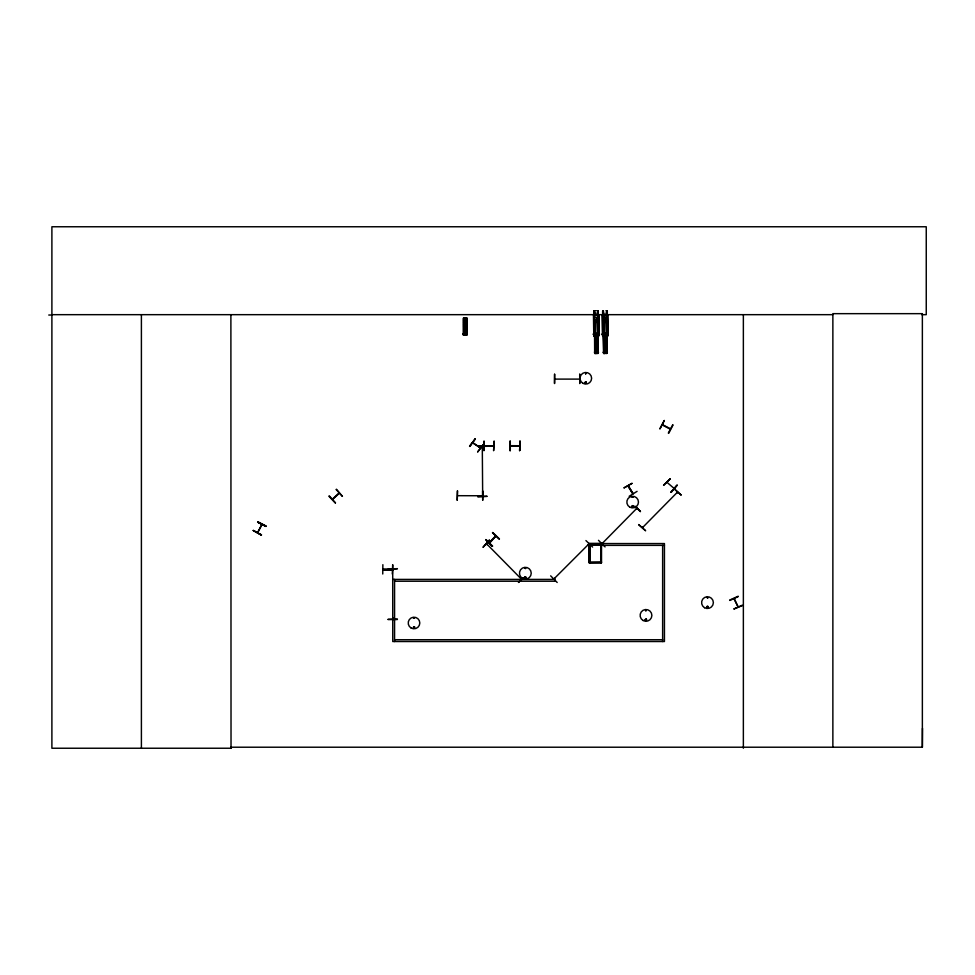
<?xml version="1.0" encoding="UTF-8"?>
<svg xmlns="http://www.w3.org/2000/svg" width="975" height="975" viewBox="0 0 975 975"><rect width="100%" height="100%" fill="white"/><g stroke="black" fill="none" stroke-linecap="round" stroke-linejoin="round"><path stroke-width="0.73" stroke-dasharray="4.88 3.66" d="M593.397 310.672L598.784 310.598L598.711 313.56M593.787 313.231L598.455 313.182M602.66 313.231L607.315 313.182M607.657 313.56L607.657 310.598L602.27 310.672L602.294 313.645L602.379 310.672M607.535 310.598L607.571 313.56M607.279 310.598L607.364 313.572M607.035 310.598L607.072 313.572M606.925 310.598L606.974 313.572M606.633 310.611L606.779 313.572M606.426 310.611L606.462 313.572L606.328 310.611M606.011 310.611L606.158 313.584M603.793 310.659L603.915 313.621M603.586 310.659L603.562 313.633L603.488 310.659M603.196 310.659L603.208 313.633M603.001 310.672L603.013 313.633L602.891 310.672M602.635 310.672L602.623 313.645M598.492 313.572L598.467 310.598L598.455 313.572M598.077 310.598L598.199 313.572M597.882 310.598L597.894 313.572M597.773 310.611L597.797 313.572M597.517 310.611L597.504 313.572M597.261 310.611L597.297 313.584M597.151 310.611L597.2 313.584M595.018 310.659L595.067 313.621M594.921 310.659L594.957 313.621M594.628 310.659L594.75 313.633M594.421 310.659L594.457 313.633M594.311 310.659L594.36 313.633M594.019 310.672L594.141 313.633M593.812 310.672L593.848 313.633L593.726 310.672M593.519 310.672L593.458 313.645"/><path stroke-width="1.46" d="M921.692 314.669L926.25 314.669L926.25 226.761L51.894 226.761L51.894 748.239L231.026 748.239L230.904 747.216L922.362 747.216L922.496 728.362M733.931 598.735L738.148 607.023M667.083 482.418L674.078 488.39M472.631 442.93L480.407 447.854M392.998 570.131L392.949 569.388M482.296 447.306L482.345 446.465L482.722 447.306M482.247 495.519L482.43 495.702M414.509 618.15L413.51 618.284L414.448 618.04M524.842 568.364L525.842 568.498L524.903 568.242M524.477 577.322C526.281 580.856 526.232 574.275 524.538 577.773M525.878 577.7C524.611 575.262 524.782 579.881 525.952 577.395M584.976 382.627C587.852 379.823 585.28 386.051 585.219 382.029M586.365 382.627C584.61 384.65 585.853 380.274 586.292 382.907M632.153 497.128L633.153 497.25L632.19 497.25M631.751 506.452C634.091 503.441 633.141 509.706 631.837 506.232M645.487 610.557C647.266 609.022 645.523 612.495 645.767 610.155M645.121 619.515C646.608 623.025 647.315 616.724 645.158 619.747M646.535 619.893C644.853 617.589 646.157 622.172 646.388 619.357M708.033 606.974C706.278 608.997 707.521 604.622 707.96 607.254M392.937 570.107L392.901 569.29M482.296 446.66L482.674 496.36M261.922 524.611L257.753 532.508M596.688 335.558L596.115 334.535M486.306 544.087L487.037 544.684M521.576 579.235L520.845 578.504M489.231 542.673L489.938 541.929M589.351 544.087L588.4 544.379M677.735 492.399L676.76 492.862L677.491 492.119M413.461 627.035C414.278 629.789 414.887 625.097 413.473 627.486M707.046 597.529L707.838 598.138L707.155 597.456M706.704 606.523C707.862 610.447 708.752 603.732 706.668 607.193M601.356 544.013L589.058 543.952L589.253 562.782M392.949 619.064L392.949 618.077L392.584 619.088M659.904 428.744L664.255 420.505M668.314 433.095L672.689 424.881M668.716 433.314L673.006 425.039M257.644 522.161L265.907 526.463M382.87 569.181C412.023 569.278 363.773 570.278 392.194 569.607L382.968 569.51M391.28 569.144L391.121 569.729M493.594 446.16L484.27 446.062L493.594 446.062L484.295 445.685L485.306 445.733M492.558 445.733L493.594 445.733M518.566 445.733L519.407 446.148M627.9 486.038L632.751 493.728M633.214 493.667L628.266 485.806L632.848 493.752M489.292 542.563L489.828 541.99M489.633 542.795L495.751 536.14L495.154 536.872M636.297 508.877L636.955 508.207L601.953 543.733L602.294 542.819M469.609 446.27L475.288 438.86L469.572 446.245M469.889 446.465L475.239 438.823M477.774 451.9L483.381 444.454L477.665 451.827M554.738 578.699L554.141 579.247M414.594 627.937C413.753 623.817 412.961 630.715 414.728 626.925M519.48 446.087L510.315 446.099L519.614 446.16M670.191 478.725L663.573 485.294L670.276 478.81M671.141 492.302L677.113 485.148L671.166 492.326M670.885 492.07L677.162 485.184M495.824 536.201L489.523 542.917M492.448 532.716L499.127 539.212M489.304 542.612L495.568 535.884L495.349 536.798M489.535 542.831L495.861 536.128M523.136 577.748L518.432 582.453L523.429 578.029M550.656 575.847L557.188 582.489M585.926 540.564L592.605 547.072M553.849 579.004L554.507 578.333M588.473 544.391L589.29 544.026M598.479 540.321L605.061 546.914M636.565 509.108L637.187 508.438M634.822 506.098L640.38 511.595L635.98 506.573M638.649 524.611L645.645 530.79L638.686 524.574M674.298 488.962L681.257 495.166L674.383 488.865M642.501 527.646L643.171 526.89L642.22 527.402M676.833 492.789L677.43 492.192L642.61 527.524M553.922 578.931L589.058 543.794M601.295 544.342L589.253 544.342M589.253 562.587L589.058 543.367L601.49 543.367L601.49 562.782L589.058 562.746L601.49 562.587M329.282 495.922L335.534 502.82M339.093 492.923L332.341 499.212M332.633 499.383L339.458 493.167M482.308 495.446L482.272 496.299M392.901 618.991L392.949 618.247M632.97 506.988C633.787 504.587 630.862 507.134 632.787 506.988M631.958 483.344L623.866 487.963L631.995 483.393M629.155 496.275L637.077 491.363M472.729 442.565L480.322 447.757M729.666 600.1L738.148 596.249M729.824 600.454L738.294 596.554M742.267 605.207L733.773 609.034L742.438 605.572M662.318 424.564L670.507 428.805M600.771 544.05L600.71 562.782M257.656 532.569L261.873 524.477M604.939 335.534L605.487 335.558M605.512 352.584L605.134 353.194M521.467 579.174L486.598 543.794M554.507 374.242L554.543 383.553L554.702 374.242M579.711 374.229L579.747 383.553L579.784 374.229M457.957 495.69L482.016 495.751M482.71 500.187L482.674 490.876L482.686 500.187M593.836 317.497L598.492 317.448M602.708 317.497L607.364 317.448M593.86 319.776L598.516 319.727M602.721 319.776L607.376 319.727M593.885 322.335L598.54 322.286M602.745 322.335L607.413 322.286M594.007 333.328L598.674 333.267M602.879 333.328L607.535 333.267M593.239 334.072L599.454 333.998M593.239 334.267L599.454 334.193M602.111 334.072L608.315 333.998M602.111 334.267L608.315 334.193M595.981 334.51L596.712 334.462M604.841 334.51L605.487 334.571M604.853 335.571L605.585 335.558L604.975 334.535M593.678 335.912L595.311 335.888L595.164 322.53M595.993 335.9L596.724 335.888M607.681 315.047L607.925 335.827L602.538 335.912L602.343 315.132L602.66 335.912M594.494 336.607L598.089 336.558L598.199 353.389L594.677 353.438L594.567 336.607M603.367 336.607L606.95 336.558L607.059 353.389L603.537 353.438L603.367 336.607L603.781 353.438M594.75 338.313L597.858 338.276M603.622 338.313L606.73 338.276M594.762 339.446L597.87 339.422M603.635 339.446L606.742 339.422M594.787 341.165L597.894 341.128M603.647 341.165L606.755 341.128M594.799 342.676L597.907 342.639M603.659 342.676L606.767 342.639M594.823 344.382L597.919 344.358M603.683 344.382L606.791 344.358M594.896 351.719L598.004 351.683M603.769 351.719L606.877 351.683M594.384 352.194L598.528 352.28M603.257 352.194L607.401 352.158L603.257 352.328M487.159 445.916L477.847 446.026M477.847 446.367L487.159 446.306M477.847 496.446L487.171 496.324L477.847 496.86M397.398 619.052L388.087 619.247M388.087 619.588L397.41 619.527M48.75 315.035L51.894 315.023M51.894 314.669L832.869 314.669M466.684 318.179L463.332 318.179L463.405 335.01M463.576 319.885L466.684 319.885M463.576 321.031L466.684 321.031M463.576 322.737L466.684 322.737M463.576 324.248L466.684 324.248M463.576 325.967L466.684 325.967M463.576 333.292L466.684 333.292M463.052 333.767L467.196 333.767M463.052 333.901L467.196 333.901M463.332 335.01L466.928 334.998L466.915 318.167L465.831 318.167L465.843 334.998L466.074 318.167M554.885 379.104L579.308 379.104M484.27 441.236L484.148 450.56M510.291 450.56L510.291 441.236M519.504 445.733L510.315 445.685L511.412 446.062M589.058 544.342L601.49 544.342M589.058 544.477L601.49 544.477M589.058 544.854L601.49 544.854M589.058 544.915L601.49 544.915M664.438 545.366L602.318 545.366L602.318 543.562L664.438 543.562L664.438 641.526L392.754 641.526L392.706 564.683L392.316 574.007M589.058 562.002L601.49 562.002M382.87 564.683L382.748 574.007M392.754 579.406L554.836 579.406L554.836 581.222L394.57 581.222M394.57 639.722L662.634 639.722M734.26 598.553L738.112 606.938M585.695 373.876L585.951 372.938L585.683 373.925M670.142 429.097L662.244 424.942M589.765 544.05L589.838 562.782M664.304 420.53L660.014 428.805M257.863 521.747L266.126 526.049M257.705 522.052L265.968 526.354L257.656 522.149M253.281 530.546L261.544 534.848M521.235 578.382L521.82 578.955M482.662 495.422L482.674 496.263M492.68 532.472L499.456 538.87M485.867 539.687L492.643 546.085M635.688 506.866L640.477 511.497M336.436 489.243L342.444 496.385L336.143 489.523M328.928 496.251L335.29 503.063M607.583 315.047L607.815 335.827M607.559 335.839L607.34 314.888L602.672 314.937L602.855 335.912M607.084 315.059L607.303 335.839L606.986 315.059M606.828 318.021L606.901 335.839M606.474 315.059L606.694 335.839L606.377 315.059M606.706 336.558L606.889 353.389M606.474 336.558L606.645 353.389M606.206 318.033L606.292 335.851M606.352 336.558L606.45 353.389M606.097 336.558L606.255 353.389M605.938 335.851L604.524 335.863M605.938 336.57L606.048 353.401M604.451 336.594L604.622 353.425M604.244 336.594L604.561 353.425M603.915 322.53L604.183 335.888M604.037 336.594L604.39 353.425M603.854 336.607L604.159 353.438M603.635 336.607L603.952 353.438M603.306 322.542L603.562 335.9M603.074 319.568L603.025 315.12L603.159 335.9M603.123 322.542L603.245 335.9M598.833 315.047L598.942 335.827L594.043 335.888L593.812 314.937L598.467 314.888L598.699 335.839L598.516 315.047M598.223 315.059L598.333 335.839M597.943 318.033L598.15 335.839L597.846 318.033M597.565 315.059L597.736 335.839M597.809 336.558L598.028 353.389M597.346 318.033L597.541 335.851L597.248 318.033M597.675 336.558L597.785 353.389M597.651 353.389L597.407 336.558L597.419 353.389M597.078 335.851L595.652 335.863M597.066 336.57L597.188 353.401M596.944 353.401L595.993 353.413M595.591 336.594L595.688 353.425M595.372 336.594L595.493 353.425M595.055 322.53L595.201 335.888M595.359 353.425L595.103 336.594L595.091 353.438M594.762 315.108L594.896 335.9M594.555 322.542L594.701 335.9M594.713 336.607L594.945 353.438M594.457 322.542L594.579 335.9M594.177 315.12L594.299 335.9M593.86 315.12L594.08 335.9M593.47 315.132L593.787 335.912M922.362 747.216L922.362 313.658L832.869 313.658L832.869 747.216M743.364 314.669L743.364 748.239M662.634 545.366L662.634 641.526M601.295 544.148L601.295 562.782M600.771 544.148L600.771 562.782M589.765 544.148L589.765 562.782M519.736 441.236L519.736 450.56M509.815 441.236L509.815 450.56M483.795 441.236L483.795 450.56M466.854 318.167L466.708 334.998M466.647 318.167L466.684 334.998M466.44 318.167L466.44 334.998M466.245 318.167L466.111 334.998M464.356 318.179L464.429 335.01M464.149 318.179L464.185 335.01M463.954 318.179L463.942 335.01L463.747 318.179M463.612 318.179L463.576 335.01M394.57 579.406L394.57 641.526M230.892 314.669L231.026 748.239M141.399 314.669L141.399 748.239M595.201 320.775C596.505 324.712 598.248 317.947 595.201 320.775M595.688 343.346C596.566 345.967 597.724 341.457 595.688 343.346M604.061 320.775C605.378 324.712 607.108 317.947 604.061 320.775M604.561 343.346C605.426 345.967 606.584 341.457 604.561 343.346M464.453 324.931C465.307 327.563 466.513 323.066 464.453 324.931M253.342 530.437L261.385 535.153L253.305 530.485M485.964 539.589L492.387 546.366L485.916 539.638M489.316 540.162L483.137 547.158L489.316 540.162M457.47 490.876L457.238 500.199L457.47 490.876M397.398 568.693L388.087 569.229L397.398 568.644M494.106 441.236L493.618 450.56L494.106 441.236M520.126 441.236L519.602 450.56L520.126 441.236M603.805 335.9L603.635 315.108L603.769 335.9M510.217 450.56L510.266 441.236L510.157 450.56M582.904 383.309A5.826 5.826 0 0 0 591.63 378.263A5.826 5.826 0 0 0 582.904 373.23A5.826 5.826 0 0 0 582.904 383.309M704.535 607.717A5.899 5.899 0 0 0 713.371 602.611A5.899 5.899 0 0 0 704.535 597.517A5.899 5.899 0 0 0 704.535 607.717M522.405 578.309A5.899 5.899 0 0 0 531.241 573.202A5.899 5.899 0 0 0 522.405 568.096A5.899 5.899 0 0 0 522.405 578.309M411.109 628.01A5.801 5.801 0 0 0 419.811 622.988A5.801 5.801 0 0 0 411.109 617.967A5.801 5.801 0 0 0 411.109 628.01M643.049 620.49A5.899 5.899 0 0 0 651.885 615.396A5.899 5.899 0 0 0 643.049 610.289A5.899 5.899 0 0 0 643.049 620.49M629.74 507.122A5.813 5.813 0 0 0 638.467 502.088A5.813 5.813 0 0 0 629.74 497.055A5.813 5.813 0 0 0 629.74 507.122"/></g></svg>
